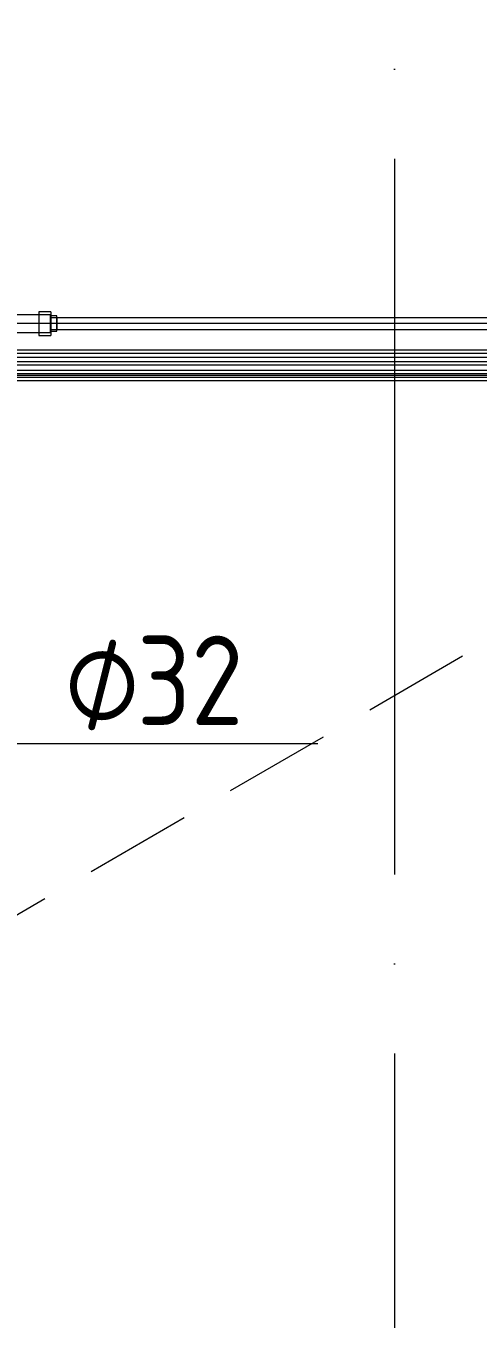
# Model space of a CAD drawing. Header units: millimetres. Extents: x -88595 to 880822, y -1054509 to -148035.
# Drawn here: x 426032 to 427297, y -246244 to -242630 of the extents above; entities that cross this region are included whole.
import ezdxf

# ---------------------------------------------------------------- set-up
doc = ezdxf.new("R2010")
doc.units = ezdxf.units.MM
doc.linetypes.add('ADSK_Линия сетки', pattern=[25, 20, -2.5, 0, -2.5])
doc.linetypes.add('ADSK_Сверху', pattern=[4.5, 3, -1.5])
for name, color, linetype, lineweight in [('Изоляция', 7, 'Continuous', 18), ('Линии', 7, 'Continuous', 9), ('Марки', 7, 'Continuous', 20), ('Оборудование', 7, 'Continuous', 18), ('Оси', 7, 'Continuous', 9), ('Трубопровод', 7, 'Continuous', 18), ('Трубопроводы', 7, 'Continuous', 18)]:
    doc.layers.add(name, color=color, linetype=linetype, lineweight=lineweight)
doc.styles.add('$1$GOST Common_9', font='GOST_Common.ttf', dxfattribs={"width": 0.9, "height": 250})
doc.styles.add('$5$GOST Common', font='GOST_Common.ttf', dxfattribs={"width": 0.9, "height": 250})

# ---------------------------------------------------------------- blocks, each defined once
blk = doc.blocks.new('$0$ADSK_M_Трубы - Диаметр_8-160846-В_Координация_3 этаж ОВ3')
at = {"layer": 'Марки'}
blk.add_line((0, 0), (8, 0), dxfattribs=at)
blk = doc.blocks.new('3 этаж')
at = {"layer": 'Линии', "linetype": 'ADSK_Сверху', "ltscale": 100}
blk.add_line((434203.9, 679173.9), (453848.9, 690573.9), dxfattribs=at)
at = {"layer": 'Оси', "linetype": 'ADSK_Линия сетки', "ltscale": 100}
blk.add_line((438943.9, 695924.5), (438943.9, 631217.7), dxfattribs=at)

msp = doc.modelspace()

# ---------------------------------------------------------------- linework, layer by layer
at = {"layer": 'Изоляция', "color": 134, "true_color": 0x00a6a6}
for p, q in [((430900.3, -243537), (425731.3, -243537)), ((425738.2, -243577.2), (430907.3, -243577.2))]:
    msp.add_line(p, q, dxfattribs=at)
at = {"layer": 'Изоляция', "color": 190, "true_color": 0x8000ff}
for p, q in [((431677.5, -243593.4), (425671.3, -243593.4)), ((425675, -243620.9), (431685.3, -243620.9))]:
    msp.add_line(p, q, dxfattribs=at)
at = {"layer": 'Марки'}
msp.add_line((425956.8, -244636), (426048.4, -244636), dxfattribs=at)
at = {"layer": 'Трубопровод', "color": 24, "linetype": 'Continuous', "true_color": 0xa52900}
for p, q in [((426101.4, -243437.4), (425981.4, -243437.4)), ((426101.4, -243487.4), (426101.4, -243437.4)), ((430935.8, -243446.4), (426102.4, -243446.4)), ((426102.4, -243446.4), (426102.4, -243478.4)), ((425981.4, -243487.4), (426101.4, -243487.4)), ((426102.4, -243478.4), (430935.8, -243478.4))]:
    msp.add_line(p, q, dxfattribs=at)
at = {"layer": 'Трубопровод', "color": 24, "true_color": 0xa52900}
for p, q in [((426101.4, -243462.4), (425981.4, -243462.4)), ((426101.4, -243462.4), (425981.4, -243462.4)), ((430935.8, -243462.4), (426102.4, -243462.4)), ((430935.8, -243462.4), (426102.4, -243462.4))]:
    msp.add_line(p, q, dxfattribs=at)
at = {"layer": 'Трубопровод', "color": 134, "linetype": 'Continuous', "true_color": 0x00a6a6}
for p, q in [((430891.3, -243546), (425731.3, -243546)), ((425731.3, -243568.2), (430891.3, -243568.2))]:
    msp.add_line(p, q, dxfattribs=at)
at = {"layer": 'Трубопровод', "color": 134, "true_color": 0x00a6a6}
msp.add_line((430891.3, -243557.1), (425731.3, -243557.1), dxfattribs=at)
msp.add_line((430891.3, -243557.1), (425731.3, -243557.1), dxfattribs=at)
at = {"layer": 'Трубопровод', "color": 190, "linetype": 'Continuous', "true_color": 0x8000ff}
for p, q in [((431685.3, -243602.4), (425671.3, -243602.4)), ((425671.3, -243611.9), (431685.3, -243611.9))]:
    msp.add_line(p, q, dxfattribs=at)
at = {"layer": 'Трубопровод', "color": 190, "true_color": 0x8000ff}
msp.add_line((431685.3, -243607.1), (425671.3, -243607.1), dxfattribs=at)
msp.add_line((431685.3, -243607.1), (425671.3, -243607.1), dxfattribs=at)
at = {"layer": 'Трубопроводы', "color": 24, "true_color": 0xa52900}
for p, q in [((426101.9, -243429.4), (426068.9, -243429.4)), ((426068.9, -243429.4), (426068.9, -243495.4)), ((426068.9, -243429.4), (426068.9, -243495.4)), ((426101.4, -243437.4), (426068.9, -243437.4)), ((426068.9, -243437.4), (426068.9, -243487.4)), ((426068.9, -243437.4), (426068.9, -243487.4)), ((426101.4, -243437.4), (426101.4, -243487.4)), ((426101.4, -243437.4), (426101.4, -243487.4)), ((426101.9, -243429.4), (426101.9, -243495.4)), ((426101.9, -243429.4), (426101.9, -243495.4)), ((426118.9, -243440.9), (426101.9, -243440.9)), ((426101.9, -243483.9), (426101.9, -243440.9)), ((426101.9, -243483.9), (426101.9, -243440.9)), ((426118.9, -243446.4), (426102.4, -243446.4)), ((426102.4, -243478.4), (426102.4, -243446.4)), ((426102.4, -243478.4), (426102.4, -243446.4)), ((426118.9, -243483.9), (426118.9, -243440.9)), ((426118.9, -243483.9), (426118.9, -243440.9)), ((426118.9, -243446.4), (426118.9, -243478.4)), ((426118.9, -243446.4), (426118.9, -243478.4)), ((426068.9, -243487.4), (426101.4, -243487.4)), ((426068.9, -243495.4), (426101.9, -243495.4)), ((426101.9, -243483.9), (426118.9, -243483.9)), ((426102.4, -243478.4), (426118.9, -243478.4))]:
    msp.add_line(p, q, dxfattribs=at)

# ---------------------------------------------------------------- block references
at = {"layer": 'Марки', "xscale": 99.99999999999993, "yscale": 99.99999999999993, "zscale": 99.99999999999993}
msp.add_blockref('$0$ADSK_M_Трубы - Диаметр_8-160846-В_Координация_3 этаж ОВ3', (426048.4, -244636), dxfattribs=at)
at = {"layer": 'Оборудование', "color": 5, "true_color": 0x0000ff}
msp.add_blockref('3 этаж', (-11880.6, -926425.8), dxfattribs=at)

# ---------------------------------------------------------------- texts
at = {"layer": 'Марки', "lineweight": 9, "char_height": 250, "attachment_point": 1}
for s, insert, width, style in [('\\fGOST Common|b0|i0|c254|p34|;\\W.9;⌀', (426140.6, -244334.4), 245.316, '$1$GOST Common_9'), ('32', (426343, -244334.4), 389.62, '$5$GOST Common')]:
    msp.add_mtext(s, dxfattribs=dict(at, insert=insert, width=width, style=style))

doc.saveas('drawing.dxf')
